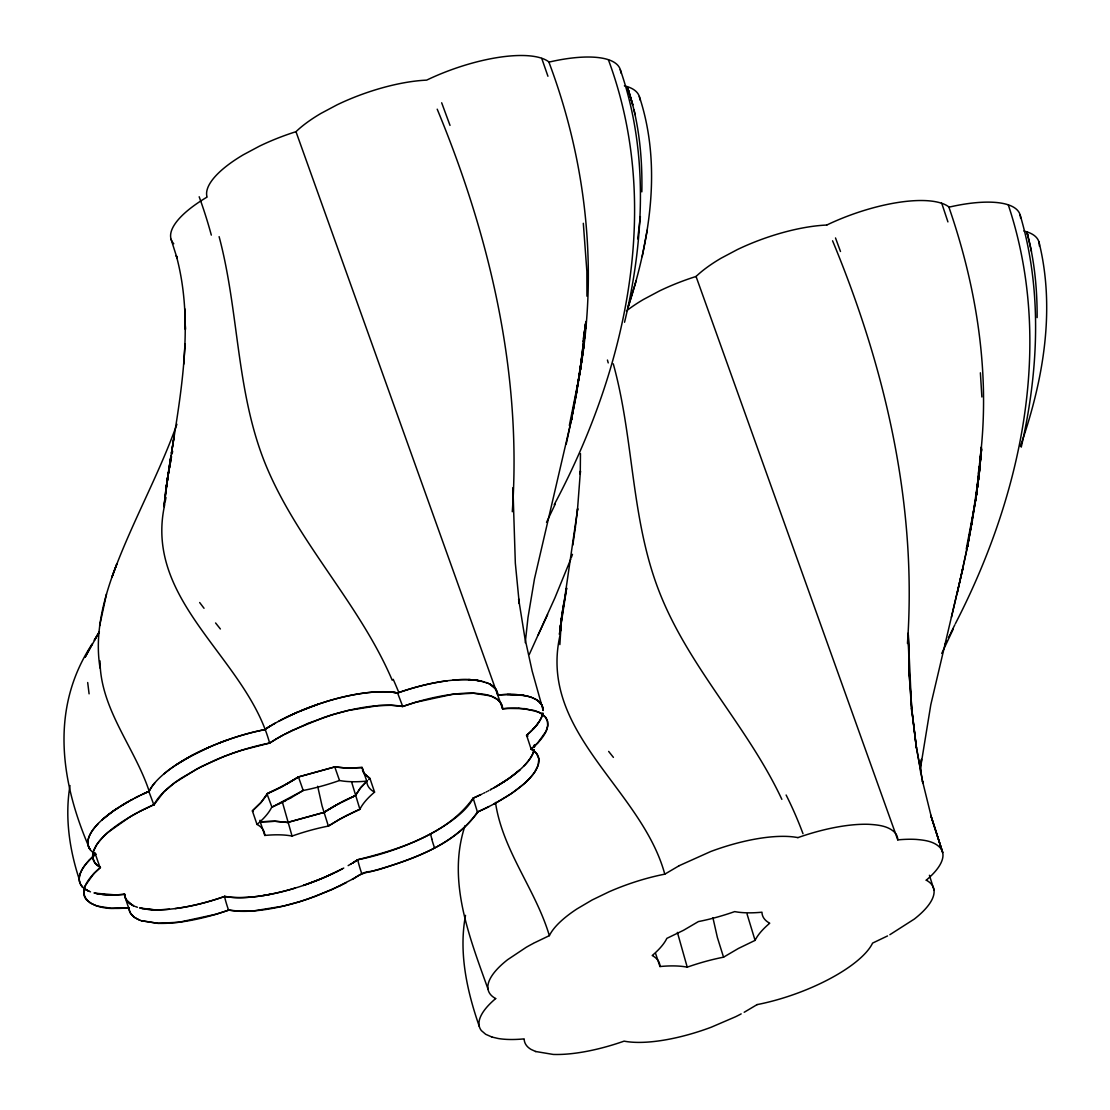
<?xml version="1.0" encoding="UTF-8"?>
<svg xmlns="http://www.w3.org/2000/svg" width="1110" height="1110" viewBox="0 0 1110 1110"><rect width="100%" height="100%" fill="white"/><g stroke="black" fill="none" stroke-linecap="round" stroke-linejoin="round"><path stroke-width="1.5" d="M580.461 453.532L580.252 474.15L580.419 471.015L577.45 510.239L559.537 633.768M173.993 436.924L171.453 453.255C181.874 388.209 193.861 320.582 176.296 255.633L177.156 258.436L171.093 239.358M512.293 511.738C522.088 373.321 489.898 236.43 437.201 109.182M559.87 644.605L561.604 616.896M907.453 643.439C917.249 505.008 885.35 368.034 832.569 240.787M100.025 660.894C100.205 708.86 134.615 747.21 149.184 791.236A94.988 32.176 -19.7 0 0 147.047 792.193L144.661 793.275M525.252 642.676L527.999 617.507L534.479 578.837L571.594 419.081M183.691 364.274L185.12 343.781L184.884 346.944M176.906 424.256C158.189 476.467 130.619 524.988 111.93 577.2L116.897 563.797C104.09 596.708 94.17 632.631 100.08 668.151M920.523 772.324L921.453 759.309L920.884 765.581L930.804 704.739L963.008 567.779L951.437 617.257M966.255 549.103L975.981 498.321L981.365 446.942M975.732 499.5L979.2 473.762L981.629 444.291C988.899 363.955 975.079 282.606 948.8 206.849C946.455 205.086 943.847 203.963 941.46 203.172M979.2 473.762L981.531 448.315M583.471 346.251L575.757 397.352L583.458 347.18L585.83 321.512M981.337 447.496L979.63 463.633M585.9 322.247L579.6 374.209M165.792 490.509L164.294 504.828L168.137 475.052M583.374 348.207L585.913 322.469M579.531 374.445L585.927 322.899L583.083 349.817L585.816 324.897M583.333 348.429L585.927 322.691M981.49 450.271L979.006 475.135L981.545 448.953L975.662 499.736M584.137 335.067L585.428 323.745M566.641 588.092L559.828 632.367M165.779 490.731L163.919 506.673M559.884 632.131L561.494 617.701M577.45 510.239L577.63 508.63L575.174 528.679M561.452 618.159L559.773 632.603L561.438 618.381M559.717 632.839L561.424 618.603M637.695 238.9L640.401 216.589M636.196 280.608L627.622 308.747C649.822 240.925 662.281 165.779 639.332 96.501M584.914 328.588L583.277 341.561L583.707 338.314M979.27 472.43L971.514 524.419M979.27 472.638L975.94 498.556L979.27 472.874M979.228 466.866L978.354 473.373M170.885 456.64L165.987 489.246M559.412 634.67L561.41 619.477M975.884 498.792L979.242 473.207M166.264 488.012L168.318 472.583M975.815 499.139L979.228 473.54M168.789 470.612L169.483 466.741L166.028 489.01L168.137 474.497M583.444 347.291L579.878 373.14L569.347 425.491M69.999 785.575C64.727 816.918 69.389 849.261 79.24 879.245M579.795 373.501L583.43 347.638L579.85 373.265M579.739 373.737L583.416 347.749L579.767 373.612M579.697 373.848C598.387 269.369 586.122 160.686 548.784 61.799C546.245 59.954 543.789 58.927 541.305 58.108A95.28 32.273 -19.7 0 0 426.656 80.128A95.404 32.315 -19.7 0 0 337.162 104.784L320.929 113.428A95.044 32.19 -19.7 0 0 295.981 131.688A95.044 32.19 -19.7 0 0 259.504 146.131L243.298 154.79A95.391 32.315 -19.7 0 0 207.084 197.067A95.28 32.273 -19.7 0 0 173.757 243.728M572.815 545.121L575.396 527.042M165.945 489.468L168.137 474.719M165.917 489.593L168.137 474.941M168.692 470.862L173.868 437.756M562.104 613.275L566.613 588.328M165.848 490.051L168.137 475.163M168.484 471.722L170.954 455.808M561.577 617.132L563.908 602.258M559.801 636.28C538.836 732.933 641.76 789.141 664.779 874.167A95.196 32.245 -19.7 0 0 609.279 891.691L592.171 899.96L577.006 908.896A95.196 32.245 -19.7 0 0 549.381 935.647M164.682 504.8C143.44 601.606 246.448 657.952 269.605 743.062A95.946 32.495 -19.7 0 0 251.581 747.321A95.585 32.37 -19.7 0 0 242.355 750.027L233.086 753.121A94.766 32.107 -19.7 0 0 223.831 756.562L201.312 766.621L181.374 778.082A94.711 32.079 -19.7 0 0 174.756 782.703L163.947 791.791L154.165 804.542L144.786 808.899M583.374 338.425L585.039 328.227M570.97 421.661L580.225 370.476M971.791 523.518L976.176 496.628L967.393 546.952L972.402 520.09L967.615 546.092M575.979 396.478L580.169 371.309M465.52 915.348C458.527 952.755 467.005 991.091 479.312 1026.459M99.622 625.86L106.477 594.03M165.293 501.193L165.973 497.558M642.19 256.59L647.213 230.145M171.009 459.165L167.541 478.077L171.55 456.557M576.298 393.967L571.234 420.787L576.132 395.618M560.73 630.869L561.077 629.051M1021.242 447.15C1038.641 371.087 1042.47 290.251 1020.076 214.785M566.225 444.111L571.706 418.248M172.092 453.948L172.66 451.326M962.203 571.192L967.92 544.399L957.195 593.489M624.542 322.275C644.424 239.691 648.448 150.793 620.268 69.597M465.035 825.673C446.747 880.688 469.544 937.201 487.928 988.843M1020.423 446.192C1043.15 381.16 1055.818 309.676 1038.904 241.772M571.4 557.373L572.469 554.348M570.859 558.885L554.903 597.888L529.276 654.47M538.239 634.837L547.605 614.593M941.724 653.443L953.212 629.134M546.522 522.338L555.194 504.162M955.363 623.723C1021.117 496.267 1054.764 344.475 1008.282 204.864M954.794 624.888L950.757 633.061M554.209 504.689C625.86 369.977 663.128 207.14 608.377 59.718M268.287 793.164L260.448 803.14L252.386 810.911L257.007 824.439A95.668 32.398 -19.7 0 0 271.673 807.275L279.345 803.737M349.553 798.27L355.394 795.62L360.07 788.391L367.396 780.718L360.958 787.323L355.394 795.62A95.862 32.467 -19.7 0 0 338.716 803.723L336.455 804.93M948.426 637.709L950.174 634.212M944.901 644.66L946.663 641.178M267.219 793.636L261.391 802.058L252.386 810.911L253.316 811.438M480.602 810.577L477.411 812.007C455.613 844.266 415.459 857.794 379.995 869.241C371.808 871.725 362.942 872.071 355.935 877.247M478.202 811.646C453.588 845.792 410.103 860.722 370.879 871.558C364.219 871.35 359.238 875.138 353.965 878.399M99.387 631.743L94.281 640.303L99.262 632.02M99.137 632.2L85.137 657.189L92.158 644.036C49.77 708.013 60.467 782.175 89.91 849.219M479.659 795.176L477.425 796.217A95.002 32.176 -19.7 0 1 473.165 798.145C446.733 834.706 399.822 849.067 357.906 859.681A94.78 32.107 -19.7 0 1 356.213 860.777L352.106 863.303L357.906 859.681L356.185 860.777A94.988 32.176 -19.7 0 1 354.465 861.859A95.238 32.259 -19.7 0 1 352.675 862.956L352.675 862.956M130.217 816.683L107.601 832.611A95.224 32.259 -19.7 0 0 103.188 836.801A95.765 32.44 -19.7 0 0 96.917 844.391L93.406 851.425L92.754 857.753L95.058 863.164L100.441 867.465A95.335 32.301 -19.7 0 0 93.781 873.681L85.456 885.336A95.807 32.454 -19.7 0 0 83.888 890.595A95.307 32.287 -19.7 0 0 84.11 895.34A94.711 32.079 -19.7 0 0 86.219 899.516L90.285 903.054L96.209 905.746M93.781 873.681L100.441 867.465A95.044 32.19 -19.7 0 1 95.058 863.164A94.877 32.134 -19.7 0 1 92.754 857.753A95.543 32.37 -19.7 0 1 93.406 851.425A95.987 32.523 -19.7 0 1 96.917 844.391C107.268 830.322 122.489 821.053 137.474 812.645L140.457 811.077M494.283 803.82L494.047 803.945C509.046 795.523 524.295 786.241 534.659 772.171A96.001 32.523 -19.7 0 0 538.17 765.123A95.543 32.37 -19.7 0 0 538.822 758.81A94.877 32.134 -19.7 0 0 536.519 753.399A95.03 32.19 -19.7 0 0 531.135 749.083L537.795 742.867L546.12 731.212A95.821 32.454 -19.7 0 0 547.674 725.954A95.238 32.259 -19.7 0 0 547.452 721.195A94.711 32.079 -19.7 0 0 545.357 717.032L541.292 713.494L545.357 717.032L547.452 721.195L547.674 725.954L546.12 731.212A96.07 32.537 -19.7 0 1 542.804 736.887A95.876 32.481 -19.7 0 1 537.795 742.867A95.349 32.301 -19.7 0 1 531.135 749.083L536.519 753.399L538.822 758.81L538.17 765.123L534.659 772.171A95.765 32.44 -19.7 0 1 528.388 779.761A95.224 32.259 -19.7 0 1 523.976 783.938L511.474 793.525L495.976 802.905M102.425 819.568L114.052 810.494L128.025 801.795M368.659 779.595L369.963 778.471L363.692 772.949M163.864 773.975A94.766 32.107 -19.7 0 1 169.65 769.396A94.683 32.079 -19.7 0 1 176.268 764.776L191.85 755.563L209.526 747.03A94.683 32.079 -19.7 0 1 227.897 739.787A95.363 32.301 -19.7 0 1 246.42 733.96A96.029 32.537 -19.7 0 1 264.444 729.7A95.099 32.218 -19.7 0 1 267.885 727.508L270.812 725.732M191.794 755.591A95.571 32.37 -19.7 0 1 264.485 729.7L270.146 726.134M264.444 729.7L267.912 727.494A95.432 32.329 -19.7 0 1 269.675 726.412M260.087 820.221L260.253 821.872L275.002 821.247L287.587 822.454L323.898 812.437L335.969 805.208M232.961 753.177A95.141 32.232 -19.7 0 1 242.244 750.096L269.605 743.062L275.752 739.246M260.198 821.039L260.253 821.872L275.002 821.247L287.587 822.454L323.898 812.437L335.234 805.61M664.779 874.167L679.126 865.731M723.54 957.181L738.386 948.467L755.077 940.378A95.668 32.412 -19.7 0 1 769.743 923.215A94.919 32.148 -19.7 0 1 761.959 912.212A94.933 32.162 -19.7 0 1 734.695 911.601A95.668 32.398 -19.7 0 1 698.398 921.577L683.552 930.277L666.846 938.366A95.668 32.398 -19.7 0 1 652.194 955.53A94.905 32.148 -19.7 0 1 659.978 966.533A94.891 32.148 -19.7 0 1 687.243 967.157A95.682 32.412 -19.7 0 1 723.54 957.181L717.365 937.437L712.939 917.817M757.145 1004.578L744.186 1012.278M498.792 784.978A95.71 32.426 -19.7 0 1 497.086 786.005A96.029 32.523 -19.7 0 1 495.324 787.018L509.032 778.374L519.924 769.813A94.891 32.148 -19.7 0 1 515.151 773.823A94.697 32.079 -19.7 0 1 506.812 779.9A94.891 32.148 -19.7 0 1 503.704 781.953M269.605 743.062L277.5 738.219M269.897 726.287L273.129 724.372M351.648 863.566L350.732 864.121M270.882 725.69L271.617 725.26M275.877 739.177L279.512 737.068M355.7 877.372L352.189 879.411M348.138 865.62L351.149 863.871M130.328 816.613L137.529 812.603M272.782 724.58L274.447 723.623M277.611 738.15L281.329 736.055M353.729 878.537L331.613 889.762L307.858 899.044A95.224 32.259 -19.7 0 1 299.187 901.82L283.092 906.149A95.987 32.523 -19.7 0 1 267.607 909.215A95.543 32.37 -19.7 0 1 253.135 910.963L240.093 911.268L228.854 910.075A95.349 32.301 -19.7 0 1 216.02 914.238L179.196 922.216A95.238 32.259 -19.7 0 1 168.123 923.215A94.711 32.079 -19.7 0 1 157.995 923.34L141.372 920.731L157.995 923.34L179.196 922.216A95.876 32.481 -19.7 0 0 191.031 920.343M273.171 724.358L274.087 723.831M337.787 820.346L328.366 826.076A95.682 32.412 -19.7 0 0 292.055 836.066A94.891 32.148 -19.7 0 0 264.791 835.442A94.905 32.148 -19.7 0 0 257.021 824.439M127.608 802.03L127.012 802.363A96.029 32.523 -19.7 0 0 125.263 803.376A95.71 32.426 -19.7 0 0 123.543 804.389M274.003 723.873L275.113 723.248M127.789 801.919L131.715 799.755M339.716 819.263L328.366 826.076L322.053 805.874L317.668 786.255M494.658 787.392L493.881 787.836M274.6 723.54L275.322 723.123M279.637 736.998L283.438 734.903M338.272 820.082L340.701 818.722M275.53 723.012L279.442 720.876M286.866 783.896L298.451 776.945L334.762 766.927L347.347 768.134L362.096 767.509L366.786 781.121A94.919 32.148 -19.7 0 0 374.556 792.124A95.668 32.412 -19.7 0 0 359.904 809.287L346.903 815.448M335.484 805.471L336.954 804.667M339.84 819.194L341.7 818.181M281.454 735.986L292.096 730.463M286.741 783.965L286.005 784.368M291 797.757L303.21 790.473A95.668 32.398 -19.7 0 0 339.521 780.496A94.933 32.162 -19.7 0 0 366.786 781.121M290.751 797.896L289.876 798.367M340.825 818.653L342.699 817.64M495.865 802.974L494.907 803.487M491.147 789.335L490.509 789.682M131.313 799.977L133.602 798.756M289.752 798.437L287.865 799.45M341.825 818.112L343.587 817.168M337.704 804.25L338.453 803.848M343.753 868.048L343.059 868.409M889.845 934.717L914.335 919.052A95.391 32.315 -19.7 0 0 926.281 880.202M132.34 799.422L132.09 799.547A95.28 32.273 -19.7 0 0 95.779 854.103A95.335 32.301 -19.7 0 0 89.147 860.319M283.896 785.519L283.008 785.991M323.898 812.437A95.835 32.467 -19.7 0 1 338.716 803.723L338.966 803.584M342.824 817.571L344.6 816.627M679.237 865.661L710.747 851.509A95.391 32.315 -19.7 0 1 797.868 837.606M279.248 720.987L282.204 719.433M279.332 720.945L279.651 720.765A95.821 32.454 -19.7 0 1 296.731 712.523L319 703.934A94.849 32.134 -19.7 0 0 310.869 706.82A94.752 32.093 -19.7 0 0 296.731 712.537L284.84 718.087M284.354 734.404L307.969 723.373M338.703 803.723L339.979 803.043M342.699 868.603L342.685 868.603A95.599 32.384 -19.7 0 1 321.109 878.773L303.349 885.447A94.849 32.134 -19.7 0 0 311.466 882.561A94.697 32.079 -19.7 0 0 323.607 877.705L337.495 871.281M342.629 868.644L340.617 869.699M282.37 786.324L298.451 776.945L334.762 766.927L347.347 768.134L362.096 767.509L364.149 773.642L369.963 778.471L374.569 792.124M339.341 803.376L340.479 802.78M343.712 817.099L346.778 815.503M346.459 882.547L339.84 885.919M533.424 943.333L529.47 945.47A75.3 25.502 -19.7 0 0 526.237 947.288L507.603 959.706A95.321 32.287 -19.7 0 0 495.684 998.542M133.505 798.798L134.532 798.27M282.62 786.199L281.982 786.532M488.83 790.584L487.984 791.028M494.103 803.917L486.915 807.594M138.486 812.104L144.661 808.968M282.245 786.393L280.844 787.129M281.857 786.601L279.942 787.587M286.852 799.991L285.825 800.518M340.229 802.918L342.532 801.725M741.175 1013.888L739.052 1014.998A75.3 25.502 -19.7 0 1 735.583 1016.746L711.191 1027.236A95.321 32.287 -19.7 0 1 624.097 1041.138A95.391 32.315 -19.7 0 1 553.182 1054.431L535.589 1051.489M134.49 798.284L136.239 797.382M344.849 816.502L351.967 812.936M534.118 942.959L549.353 935.647C535.658 889.526 502.525 850.51 495.476 802.433M887.542 935.938L872.585 943.098A95.418 32.329 -19.7 0 1 757.103 1004.605M285.575 800.657L284.923 800.976M341.505 802.253L353.785 796.328M282.093 719.488L283.758 718.642M280.455 787.323L268.551 793.053M486.86 791.61L486.111 791.999M339.535 870.254L340.257 869.879M135.725 797.646L136.641 797.174M140.595 811.008L154.165 804.542A96.084 32.551 -19.7 0 1 156.552 800.463A95.932 32.495 -19.7 0 1 159.812 796.189A95.585 32.384 -19.7 0 1 163.947 791.791A95.141 32.232 -19.7 0 1 168.928 787.281A94.78 32.107 -19.7 0 1 174.756 782.703L196.997 768.869L214.688 760.336A94.711 32.079 -19.7 0 1 223.831 756.562L233.086 753.121M136.28 797.355L138.348 796.314L137.612 796.689M279.817 787.656L279.04 788.044M284.798 801.045L280.913 802.988M338.578 870.739L339.299 870.379M136.585 797.202L137.293 796.855M342.796 801.587L344.849 800.546M283.882 718.572L284.729 718.156M338.342 870.864L337.385 871.35A96.029 32.523 -19.7 0 1 335.442 872.293M484.806 792.651L483.696 793.206M284.479 718.267L284.965 718.031A96.029 32.523 -19.7 0 1 286.893 717.074A95.71 32.426 -19.7 0 1 288.85 716.144A95.446 32.329 -19.7 0 1 290.806 715.215A95.224 32.259 -19.7 0 1 294.747 713.411A94.849 32.134 -19.7 0 1 298.729 711.663M278.527 788.308L277.486 788.821M488.983 806.568L485.084 808.482M138.292 796.342L139.388 795.801L138.639 796.175M345.113 800.421L345.89 800.033M276.973 789.085L267.496 793.525M482.531 793.789L482.267 793.914M139.652 795.676L140.859 795.079M486.652 807.719L482.975 809.467M339.591 886.03L315.504 896.325L299.187 901.82A95.765 32.44 -19.7 0 1 283.092 906.149L253.135 910.963A94.877 32.134 -19.7 0 1 228.854 910.075M140.373 795.315L141.9 794.58M292.346 730.338L323.718 717.504A95.224 32.259 -19.7 0 1 332.376 714.729L348.484 710.4A95.987 32.523 -19.7 0 1 363.969 707.334A95.543 32.37 -19.7 0 1 378.441 705.599A94.877 32.134 -19.7 0 1 391.483 705.28L402.722 706.473A95.335 32.301 -19.7 0 1 415.556 702.311L452.381 694.347A95.307 32.287 -19.7 0 1 463.397 693.334A94.711 32.079 -19.7 0 1 473.581 693.223C484.307 693.903 500.832 695.304 502.608 708.777L507.45 708.402A95.307 32.287 -19.7 0 1 512.126 708.194A94.947 32.162 -19.7 0 1 516.608 708.152L518.759 708.208M280.663 803.113L279.609 803.612M346.667 799.658L349.026 798.52M481.268 794.399L480.45 794.788M141.22 794.913L144.369 793.414M480.699 794.663L479.922 795.051M480.186 794.926L479.562 795.218M484.82 808.607L480.866 810.453M142.469 794.316L142.815 794.149A95.391 32.315 -19.7 0 1 144.924 793.15A95.169 32.232 -19.7 0 1 147.047 792.193L149.184 791.236A95.349 32.301 -19.7 0 1 177.572 763.916A95.946 32.495 -19.7 0 1 191.85 755.563M352.48 812.687L356.171 810.952M143.079 794.025L149.184 791.236A96.015 32.523 -19.7 0 1 154.776 782.883M482.711 809.592L478.479 811.535M477.425 796.217L473.165 798.145A95.418 32.329 -19.7 0 1 357.864 859.709M356.698 810.716L359.904 809.287L351.759 782.467M354.326 796.092L355.394 795.62M272.2 807.039L303.21 790.473L298.451 776.945A95.959 32.509 -19.7 0 1 267.066 793.705M271.936 807.15L266.955 793.761M308.469 723.179L332.376 714.729A95.765 32.44 -19.7 0 1 348.484 710.4L378.441 705.599L391.483 705.28A95.03 32.19 -19.7 0 1 402.722 706.487L415.556 702.311A95.849 32.467 -19.7 0 1 428.238 698.87A96.057 32.537 -19.7 0 1 440.587 696.206A95.849 32.467 -19.7 0 1 452.339 694.347L473.568 693.223L490.245 695.831M228.854 910.075L216.02 914.238A95.876 32.481 -19.7 0 1 203.338 917.679A96.07 32.537 -19.7 0 1 190.989 920.343M489.51 683.954L489.427 683.913A95.044 32.19 -19.7 0 1 497.71 695.096A95.737 32.426 -19.7 0 1 502.566 694.707A95.085 32.204 -19.7 0 1 507.312 694.499L523.948 695.471M124.722 895.326A95.737 32.426 -19.7 0 1 124.639 894.285A95.724 32.426 -19.7 0 1 119.783 894.674A95.307 32.287 -19.7 0 1 115.093 894.882L94.933 893.189M169.428 909.229A95.085 32.204 -19.7 0 1 163.989 909.631A94.794 32.107 -19.7 0 1 158.785 909.812A94.627 32.051 -19.7 0 1 153.846 909.756L140.249 908.063M519.036 708.222L534.243 710.455M470.876 679.722L468.503 679.611A94.614 32.051 -19.7 0 1 470.876 679.722L479.714 680.791M528.346 696.414L523.837 695.457A94.947 32.162 -19.7 0 0 522.005 695.165M143.01 908.646L141.594 908.368M525.044 695.665L525.64 695.79A94.794 32.107 -19.7 0 0 510.433 694.499M142.51 908.549L142.635 908.577A95.404 32.315 -19.7 0 0 224.747 896.38A95.224 32.259 -19.7 0 0 321.123 878.759L323.607 877.705A94.849 32.134 -19.7 0 0 327.603 875.97A95.044 32.19 -19.7 0 0 329.573 875.068A95.224 32.259 -19.7 0 0 331.543 874.167A95.446 32.329 -19.7 0 0 333.5 873.237M487.998 683.247L479.589 680.777A95.335 32.301 -19.7 0 0 477.425 680.472M482.031 681.304L479.201 680.707A95.391 32.315 -19.7 0 0 397.588 692.987A95.224 32.259 -19.7 0 0 301.226 710.608M95.724 893.383L98.513 893.925A95.002 32.176 -19.7 0 0 100.372 894.202M96.709 893.592L96.82 893.605A94.947 32.162 -19.7 0 0 115.107 894.882M139.596 907.897L141.761 908.41M526.792 696.039L527.652 696.234M95.335 893.286L93.989 892.953M527.25 696.137L531.468 697.371M624.389 85.817L625.194 86.011M1023.919 231.005L1027.347 232.004A95.28 32.273 -19.7 0 1 1039.362 246.045M482.878 681.512L484.57 681.998M625.513 86.108L627.677 86.76A95.28 32.273 -19.7 0 1 639.832 99.872M528.776 696.525L530.067 696.913M538.558 712.037L524.891 708.652L507.45 708.402A95.737 32.426 -19.7 0 0 502.608 708.777L295.981 131.688M97.375 906.107L111.222 908.271L128.968 907.772L129.218 909.839A95.238 32.259 -19.7 0 0 129.787 911.809A94.947 32.162 -19.7 0 0 130.786 913.641L134.338 917.29L139.832 920.19M797.91 837.62A95.252 32.259 -19.7 0 1 868.755 824.314C877.802 824.855 887.958 825.798 894.632 832.306A95.044 32.19 -19.7 0 1 897.782 839.882A95.044 32.19 -19.7 0 1 916.055 839.41C924.63 840.131 934.495 841.269 940.545 848.137A95.252 32.273 -19.7 0 1 926.226 880.188M492.105 1037.073L498.071 1038.474A94.96 32.162 -19.7 0 0 524.156 1038.877A94.96 32.162 -19.7 0 0 531.135 1049.449L535.825 1051.586M491.883 1037.004L485.694 1034.298L481.393 1030.621A95.391 32.315 -19.7 0 1 495.684 998.57M137.446 907.272L136.794 907.064M531.218 697.288L530.788 697.149M535.353 710.802L541.375 713.55L538.738 712.12M141.261 920.689C136.294 919.08 130.383 915.639 129.218 909.839A95.737 32.426 -19.7 0 1 128.968 907.772A95.724 32.426 -19.7 0 1 124.112 908.16A95.307 32.287 -19.7 0 1 119.45 908.368A94.947 32.162 -19.7 0 1 114.968 908.396C101.69 909.229 77.658 903.207 85.456 885.336A96.057 32.537 -19.7 0 1 88.772 879.675A95.807 32.454 -19.7 0 1 93.767 873.709M486.041 682.483L487.443 683.011M135.892 906.745L135.254 906.509M531.635 697.441L536.893 699.98L540.612 703.254A94.614 32.051 -19.7 0 0 539.779 702.325M491.369 696.234L497.724 699.633L500.79 702.908A94.947 32.162 -19.7 0 1 501.762 704.753A95.307 32.287 -19.7 0 1 502.358 706.709A95.724 32.426 -19.7 0 1 502.608 708.777M90.465 891.843L89.591 891.51M532.092 697.607L532.564 697.788M532.536 697.774L533.41 698.135M487.248 682.941L488.456 683.455M83.763 888.153L88.883 891.205M89.258 891.372L88.106 890.858M533.341 698.107L533.841 698.329M134.213 906.079L132.687 905.344L133.561 905.774M88.495 891.039L87.856 890.747M488.705 683.566L489.219 683.802M534.673 698.717L535.048 698.912A95.391 32.315 -19.7 0 1 543.109 710.511M489.427 683.913L495.837 689.241A94.697 32.079 -19.7 0 0 492.757 685.98A94.808 32.121 -19.7 0 0 491.744 685.259M132.867 905.441L126.498 900.127M489.635 684.024L490.44 684.454M87.066 890.345L87.149 890.386A95.391 32.315 -19.7 0 1 95.821 854.103A95.044 32.19 -19.7 0 1 92.671 852.105M131.715 904.817L132.603 905.302L131.91 904.928A94.794 32.107 -19.7 0 1 124.806 894.341M83.888 888.264L84.027 888.375A94.947 32.162 -19.7 0 0 84.693 888.846A95.071 32.204 -19.7 0 0 85.761 889.596A95.377 32.315 -19.7 0 0 87.052 890.373M81.932 886.349L82.667 887.167M608.655 751.414L613.414 757.381M215.576 622.96L220.377 628.981M204.032 608.28L199.661 602.522M781.856 799.353C747.488 725.968 688.242 666.832 658.91 590.825C630.744 518.134 633.949 438.408 613.275 363.83M392.219 680.236C360.001 604.811 300.366 545.19 267.885 469.96C235.82 396.062 239.621 313.533 219.114 236.652M363.289 772.227L362.429 769.951M826.77 225.039A95.404 32.315 -19.7 0 0 737.345 249.583L721.084 258.214A95.044 32.19 -19.7 0 0 696.053 276.473L897.782 839.882M402.722 706.473L397.588 692.973A95.03 32.19 -19.7 0 0 386.322 691.794A94.877 32.134 -19.7 0 0 373.251 692.127A95.543 32.37 -19.7 0 0 358.752 693.889A95.904 32.481 -19.7 0 0 335.262 698.995A95.626 32.398 -19.7 0 0 327.159 701.312M531.135 749.083L526.584 735.264A95.391 32.315 -19.7 0 0 542.804 713.328M339.521 780.496L334.762 766.927M292.055 836.066L282.44 802.266M264.791 835.442L260.253 821.872M477.411 812.007L473.165 798.145M659.978 966.533L655.58 953.448M755.077 940.378L747.058 914.043M687.229 967.157L677.405 932.4M541.749 58.414L547.938 76.257M941.807 203.449L947.926 221.903M942.182 850.94L930.679 815.101L942.695 852.563L931.276 816.696L922.535 781.274L922.84 782.994L915.847 744.546M929.417 875.277L934.009 889.901M627.275 86.913C638.874 120.56 642.51 156.427 641.844 191.863M543.109 710.136L532.162 671.064L524.877 637.903L518.62 598.956L519.272 603.562L515.331 563.145L512.917 487.623M431.846 839.063L430.5 833.818M1028.11 236.555L1026.889 231.99C1034.437 259.865 1037.267 288.794 1037.129 317.613M1026.93 232.156L1031.454 251.304M634.004 109.751L635.114 114.663M922.84 782.994L916.263 746.239L911.56 708.194L916.402 748.015L911.92 709.9L908.951 670.509L911.865 713.577L908.133 633.213L909.354 675.865L908.368 634.962M87.69 682.525L89.091 693.847M583.319 223.29L586.871 271.353L586.954 296.203M362.096 767.509L362.151 768.328M980.38 372.793L981.878 396.991M184.732 308.747L185.425 329.406L185.328 326.34M434.496 847.707A135.933 120.893 25.8 0 1 431.762 839.077M361.735 873.514A125.902 102.3 40.1 0 1 357.697 859.681M228.549 910.061A107.406 67.252 53.5 0 1 224.47 896.353M128.58 907.647A102.273 38.711 61.8 0 1 124.251 894.063M99.65 866.369A107.406 10.087 68.3 0 1 94.877 852.646M149.087 792.165A125.902 25.197 74.5 0 1 153.985 805.305M271.256 894.105A95.904 32.481 -19.7 0 1 263.611 895.492A95.446 32.329 -19.7 0 1 249.07 897.296M295.191 888.055A95.626 32.398 -19.7 0 1 287.088 890.386A95.904 32.481 -19.7 0 1 279.082 892.398A96.029 32.523 -19.7 0 1 263.583 895.492M249.098 897.255A94.877 32.134 -19.7 0 1 224.747 896.408A95.349 32.301 -19.7 0 1 211.927 900.585A95.876 32.481 -19.7 0 1 199.231 904.039A96.07 32.537 -19.7 0 1 186.882 906.717A95.821 32.454 -19.7 0 1 175.075 908.604M146.895 909.243A95.085 32.204 -19.7 0 1 144.744 908.951M146.936 909.243A94.794 32.107 -19.7 0 0 149.156 909.478A94.683 32.079 -19.7 0 0 151.473 909.645A94.614 32.051 -19.7 0 0 153.846 909.756M129.815 903.457A94.627 32.051 -19.7 0 1 126.72 900.196M130.605 904.123A94.808 32.107 -19.7 0 1 129.593 903.401M125.513 898.295A95.307 32.287 -19.7 0 1 124.903 896.353M124.639 894.271A95.377 32.315 -19.7 0 1 112.082 894.924M79.726 881.992A94.947 32.162 -19.7 0 0 80.558 884.157A94.627 32.051 -19.7 0 0 81.738 886.113M110.611 894.924A94.711 32.079 -19.7 0 1 102.3 894.438M79.601 881.937A95.071 32.204 -19.7 0 1 79.24 879.633M82.556 887.057A94.614 32.051 -19.7 0 1 82.001 886.432M79.351 877.219A95.807 32.454 -19.7 0 1 80.877 871.961A96.057 32.537 -19.7 0 1 84.166 866.299A95.807 32.454 -19.7 0 1 89.133 860.347M90.34 849.802A95.044 32.19 -19.7 0 1 87.981 844.405A95.543 32.37 -19.7 0 1 88.606 838.119A95.959 32.509 -19.7 0 1 92.075 831.085A95.904 32.481 -19.7 0 1 94.863 827.352A95.626 32.384 -19.7 0 1 98.318 823.495M102.314 819.721A95.044 32.19 -19.7 0 1 107.087 815.711M115.468 809.606A95.044 32.19 -19.7 0 1 118.562 807.567M122.003 805.347A95.543 32.37 -19.7 0 1 123.682 804.32M107.198 815.559A94.697 32.079 -19.7 0 1 115.537 809.481M176.268 764.776A95.571 32.37 -19.7 0 1 187.659 757.853A97.181 32.911 -19.7 0 1 196.165 753.315A95.876 32.481 -19.7 0 1 200.563 751.137A95.224 32.259 -19.7 0 1 209.526 747.03M218.656 743.242A94.766 32.107 -19.7 0 1 227.911 739.787M318.806 704.045A95.099 32.218 -19.7 0 1 326.95 701.437M386.322 691.794A95.016 32.19 -19.7 0 1 397.588 692.973A95.335 32.301 -19.7 0 1 410.423 688.797A95.862 32.467 -19.7 0 1 423.118 685.342A96.057 32.537 -19.7 0 1 435.467 682.65A95.862 32.467 -19.7 0 1 447.247 680.777M393.204 679.32A345.959 242.396 -89 0 1 398.643 692.085M496.836 691.072A95.307 32.287 -19.7 0 1 497.446 693.029A95.724 32.426 -19.7 0 1 497.71 695.096M452.866 680.152A95.307 32.287 -19.7 0 1 458.319 679.736A94.794 32.107 -19.7 0 1 463.564 679.57A94.627 32.051 -19.7 0 1 473.165 679.903A94.794 32.107 -19.7 0 1 475.413 680.125A95.307 32.287 -19.7 0 1 477.605 680.416M497.641 695.054A95.391 32.315 -19.7 0 1 510.198 694.402M543.095 709.72A95.085 32.204 -19.7 0 0 542.735 707.417A94.794 32.107 -19.7 0 0 541.902 705.252M536.574 699.758A95.085 32.204 -19.7 0 1 537.753 700.563A94.794 32.107 -19.7 0 1 538.836 701.423A94.683 32.079 -19.7 0 1 541.902 705.266M507.242 694.485A94.947 32.162 -19.7 0 1 511.738 694.458A94.711 32.079 -19.7 0 1 520.049 694.929M542.846 713.106A95.821 32.454 -19.7 0 1 541.458 717.407A96.07 32.537 -19.7 0 1 538.183 723.068A95.946 32.495 -19.7 0 1 535.27 726.772A95.821 32.454 -19.7 0 1 533.216 729.034M538.183 723.068A95.876 32.481 -19.7 0 1 533.202 729.048M535.27 726.772A95.46 32.329 -19.7 0 1 526.584 735.264A95.03 32.19 -19.7 0 1 527.43 735.736M534.396 745.254A95.28 32.273 -19.7 0 1 534.479 746.544M534.035 750.235A95.28 32.273 -19.7 0 1 490.176 789.834M479.728 795.093A95.28 32.273 -19.7 0 1 477.619 796.092M526.57 735.264A95.28 32.273 -19.7 0 1 527.958 736.055M534.354 744.949A95.543 32.37 -19.7 0 1 534.465 747.224M534.16 749.611A95.543 32.37 -19.7 0 1 533.73 751.262A95.959 32.509 -19.7 0 1 527.486 762.029A95.626 32.398 -19.7 0 1 524.031 765.872M500.346 784.035A95.543 32.37 -19.7 0 1 498.667 785.047M503.718 781.939A95.044 32.204 -19.7 0 1 500.485 783.965M549.131 62.077A95.418 32.329 -19.7 0 1 620.781 72.927M199.176 196.761A346.223 203.796 55.4 0 1 211.316 235.112M450.022 125.402A337.787 20.105 69 0 1 441.683 102.786M949.147 207.126A95.418 32.329 -19.7 0 1 1020.562 218.129M786.116 795.01A346.223 245.518 -88.5 0 1 803.002 833.707M607.434 360.042A353.063 209.069 55.2 0 1 608.225 362.914M696.053 276.473A95.044 32.19 -19.7 0 0 659.576 290.889L643.342 299.534A95.391 32.315 -19.7 0 0 626.387 310.939M840.492 251.484A347.735 20.577 69 0 1 835.497 237.942M826.811 225.011A95.28 32.273 -19.7 0 1 941.308 203.172M628.69 91.034L627.219 86.746L632.797 104.937L628.69 91.034"/></g></svg>
